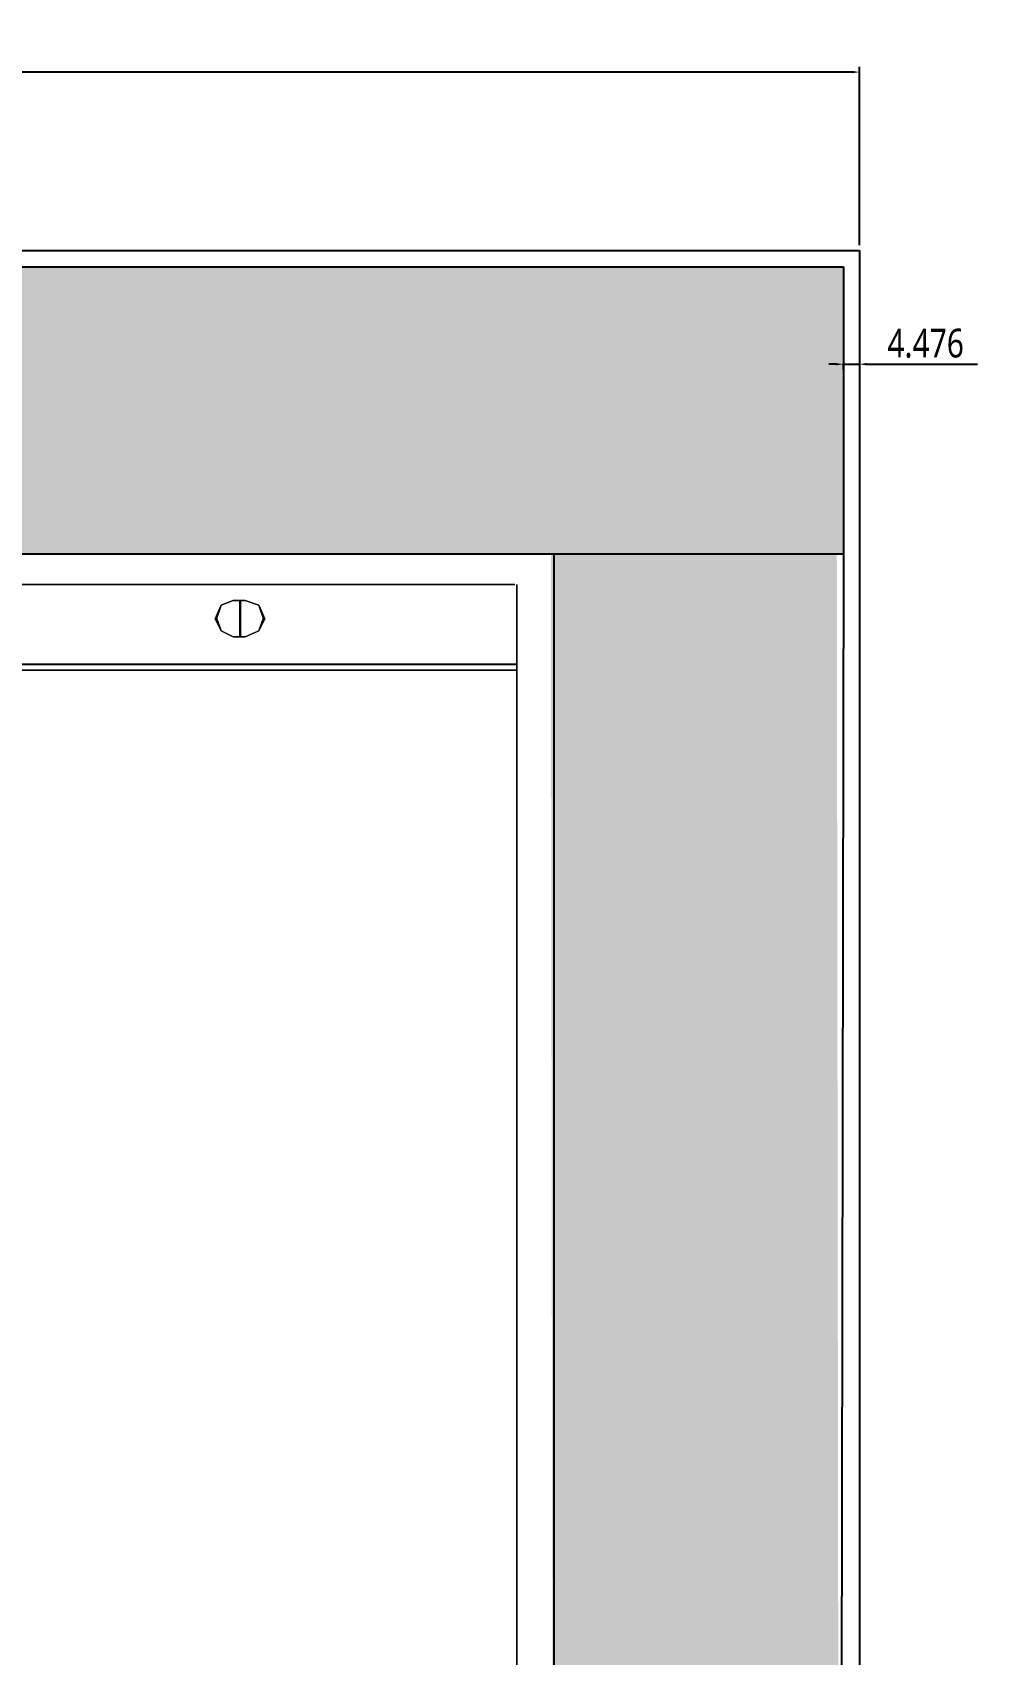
# Model space of a CAD drawing. Header units: millimetres. Extents: x -11 to 1219, y 0 to 1751.
# Drawn here: x 955.9 to 1219, y 1298.7 to 1750.7 of the extents above; entities that cross this region are included whole.
import ezdxf

# ---------------------------------------------------------------- set-up
doc = ezdxf.new("R2010")
doc.units = ezdxf.units.MM
doc.header["$LTSCALE"] = 10
doc.layers.get('0').update_dxf_attribs({"linetype": 'CONTINUOUS'})
doc.layers.get('Defpoints').update_dxf_attribs({"linetype": 'CONTINUOUS'})
for name, color, linetype in [('1', 7, 'CONTINUOUS'), ('GRN_0.75mm^2', 3, 'CONTINUOUS'), ('PDF2_Geometry', 7, 'CONTINUOUS'), ('PDF2_Solid Fills', 7, 'CONTINUOUS'), ('PSYMS', 7, 'CONTINUOUS')]:
    doc.layers.add(name, color=color, linetype=linetype)
doc.styles.get("Standard").update_dxf_attribs({"font": '', "width": 0.8})
doc.styles.get('Standard').set_extended_font_data('Meiryo UI')
doc.dimstyles.get("Standard").update_dxf_attribs({"dimtxt": 8, "dimasz": 2, "dimexe": 1.5, "dimexo": 1.5, "dimgap": 1.8, "dimtad": 1, "dimdec": 3, "dimdsep": 46, "dimtxsty": 'Standard', "dimcen": 0, "dimclrd": 4, "dimclre": 4, "dimclrt": 4, "dimadec": 0, "dimazin": 0, "dimtfac": 1, "dimtdec": 3, "dimtmove": 0, "dimatfit": 3, "dimfxl": 1, "dimtolj": 1, "dimtzin": 1, "dimarcsym": 0})

# ---------------------------------------------------------------- blocks, each defined once
blk = doc.blocks.new('Sinee')
at = {"layer": 'PDF2_Geometry', "lineweight": 5}
for points in [[(389.45, 0), (0, 0)], [(389.45, 0), (0, 0)], [(390, 0), (390, -696.11)], [(310.97, -4.5), (307.61, -5.76)], [(310.97, -4.5), (307.61, -5.76)], [(314.32, -4.5), (310.97, -4.5)], [(314.32, -4.5), (310.97, -4.5)], [(313.13, -4.5), (312.71, -4.5), (312.71, -14.56), (313.13, -14.56)], [(318.1, -5.76), (314.32, -4.5)], [(318.1, -5.76), (314.32, -4.5)], [(390, -0.03), (390, -696.14)], [(307.61, -5.76), (305.94, -9.53)], [(307.61, -5.76), (306.35, -9.53), (305.94, -9.53)], [(319.42, -9.53), (318.17, -5.76)], [(319.84, -9.53), (319.42, -9.53), (318.17, -5.76)], [(305.94, -9.53), (306.35, -9.53), (307.61, -12.88)], [(306.42, -9.53), (307.68, -12.88)], [(307.61, -12.88), (310.97, -14.56)], [(307.61, -12.88), (310.97, -14.56)], [(314.32, -14.56), (318.1, -12.88)], [(314.32, -14.56), (318.1, -12.88)], [(318.1, -12.88), (319.77, -9.53)], [(318.1, -12.88), (319.35, -9.53), (319.77, -9.53)], [(310.97, -14.56), (314.32, -14.56)], [(310.97, -14.56), (314.32, -14.56)], [(0, -22.23), (390, -22.35)], [(0, -22.23), (390, -22.23)], [(390, -673.89), (390, -22.23)], [(390, -23.9), (1.68, -23.9)], [(390, -23.9), (1.68, -23.9)], [(390, -680.87), (390, -29.21)]]:
    blk.add_lwpolyline(points, close=True, dxfattribs=at)
for points in [[(389.45, 0), (0, 0), (389.45, 0)], [(310.97, -4.5), (307.61, -5.76), (310.97, -4.5)], [(314.32, -4.5), (310.97, -4.5), (314.32, -4.5)], [(318.1, -5.76), (314.32, -4.5), (318.1, -5.76)], [(307.61, -12.88), (310.97, -14.56), (307.61, -12.88)], [(314.32, -14.56), (318.1, -12.88), (314.32, -14.56)], [(390, -12.93), (390, -696.14), (390, -12.93)], [(310.97, -14.56), (314.32, -14.56), (310.97, -14.56)], [(390, -23.9), (1.68, -23.9), (390, -23.9)], [(390, -678.38), (390, -26.72), (390, -678.38)]]:
    blk.add_lwpolyline(points, dxfattribs=at)
at = {"layer": 'PDF2_Solid Fills', "lineweight": 5, "transparency": 33554559}
for points in [[(313.13, -4.5), (312.71, -4.5), (313.13, -14.56)], [(312.71, -4.5), (313.13, -14.56), (312.71, -14.56)], [(307.61, -5.76), (305.94, -9.53), (306.35, -9.53)], [(319.84, -9.53), (319.42, -9.53), (318.17, -5.76)], [(305.94, -9.53), (306.35, -9.53), (307.61, -12.88)], [(318.1, -12.88), (319.77, -9.53), (319.35, -9.53)]]:
    blk.add_solid(points, dxfattribs=at)
blk = doc.blocks.new('*D158')
at = {"layer": 'Defpoints', "color": 0, "transparency": 16777216}
for p in [(1181.66, 1659.93), (1186.14, 1659.93), (1186.14, 1658.27)]:
    blk.add_point(p, dxfattribs=at)
at = {"layer": 'PSYMS', "color": 4, "lineweight": -2, "transparency": 16777216}
for p, q in [((1179.66, 1658.27), (1177.66, 1658.27)), ((1181.66, 1658.43), (1181.66, 1656.77)), ((1181.66, 1658.27), (1186.14, 1658.27)), ((1186.14, 1658.43), (1186.14, 1656.77)), ((1188.14, 1658.27), (1219.03, 1658.27))]:
    blk.add_line(p, q, dxfattribs=at)
at = {"layer": 'PSYMS', "color": 4, "transparency": 16777216}
for points in [[(1179.66, 1658.6), (1179.66, 1657.93), (1181.66, 1658.27)], [(1188.14, 1658.6), (1188.14, 1657.93), (1186.14, 1658.27)]]:
    blk.add_solid(points, dxfattribs=at)
at = {"layer": 'PSYMS', "color": 4, "transparency": 16777216, "insert": (1204.59, 1664.07), "char_height": 8, "attachment_point": 5}
blk.add_mtext('\\A1;4.476', dxfattribs=at)
blk = doc.blocks.new('*D159')
at = {"layer": 'Defpoints', "color": 0, "transparency": 16777216}
for p in [(46.14, 1739.67), (46.14, 1689.92), (1186.14, 1689.92)]:
    blk.add_point(p, dxfattribs=at)
at = {"layer": 'PSYMS', "color": 4, "lineweight": -2, "transparency": 16777216}
for p, q in [((46.14, 1691.42), (46.14, 1741.17)), ((1186.14, 1691.42), (1186.14, 1741.17)), ((1184.14, 1739.67), (48.14, 1739.67))]:
    blk.add_line(p, q, dxfattribs=at)
at = {"layer": 'PSYMS', "color": 4, "transparency": 16777216}
for points in [[(48.14, 1740), (48.14, 1739.33), (46.14, 1739.67)], [(1184.14, 1740), (1184.14, 1739.33), (1186.14, 1739.67)]]:
    blk.add_solid(points, dxfattribs=at)
at = {"layer": 'PSYMS', "color": 4, "transparency": 16777216, "insert": (616.14, 1745.47), "char_height": 8, "attachment_point": 5}
blk.add_mtext('\\A1;1140', dxfattribs=at)

msp = doc.modelspace()

# ---------------------------------------------------------------- hatches: boundary and pattern name
h = msp.add_hatch()
h.set_pattern_fill('CROSS', color=256)
h.set_pattern_definition([(0, (8921.3084, -13194.049), (6.35, 6.35), [3.175, -9.525]), (90, (8922.896, -13195.637), (-6.35, 6.35), [3.175, -9.525])])
h.paths.add_polyline_path([(50.2487, 1685.4294), (50.2487, 1605.4294), (1181.6624, 1605.4294), (1181.6624, 1685.4294)])
h = msp.add_hatch()
h.set_pattern_fill('CROSS', color=256)
h.set_pattern_definition([(0, (8920.7366, -13194.048), (6.35, 6.35), [3.175, -9.525]), (90, (8922.324, -13195.636), (-6.35, 6.35), [3.175, -9.525])])
h.paths.add_polyline_path([(1179.8499, 1605.2564), (1100.2166, 1605.247), (1101.8426, 335.0353), (1181.4759, 335.0447)])

# ---------------------------------------------------------------- linework, layer by layer
for p, q in [((50.2487, 1685.4294), (1181.6624, 1685.4294)), ((1181.6624, 1685.4294), (1181.6624, 1605.4294)), ((50.2487, 1605.4294), (1181.6624, 1605.4294)), ((1101.0296, 1605.2555), (1101.0296, 335.1333)), ((1181.6624, 1605.4294), (1179.6436, 335.0438))]:
    msp.add_line(p, q)
at = {"layer": 'GRN_0.75mm^2'}
for p, q in [((46.1388, 1689.915), (1186.1388, 1689.915)), ((1186.1388, 1689.915), (1186.1388, 0))]:
    msp.add_line(p, q, dxfattribs=at)

# ---------------------------------------------------------------- block references
at = {"layer": '1'}
msp.add_blockref('Sinee', (700.7639, 1596.8942), dxfattribs=at)

# ---------------------------------------------------------------- dimensions: what is measured, and where the dimension line sits
at = {"layer": 'PSYMS', "color": 7, "true_color": 0xffffff}
for base, p1, p2, picture, middle in [((46.1388, 1739.6665), (1186.1388, 1689.915), (46.1388, 1689.915), '*D159', (616.1388, 1745.4665)), ((1186.1388, 1658.2653), (1181.6624, 1659.9302), (1186.1388, 1659.9302), '*D158', (1204.5864, 1664.0653))]:
    dim = msp.add_linear_dim(base=base, p1=p1, p2=p2, dimstyle='Standard', dxfattribs=at)
    dim.commit()
    dim.dimension.update_dxf_attribs({"geometry": picture, "text_midpoint": middle})

doc.saveas('drawing.dxf')
